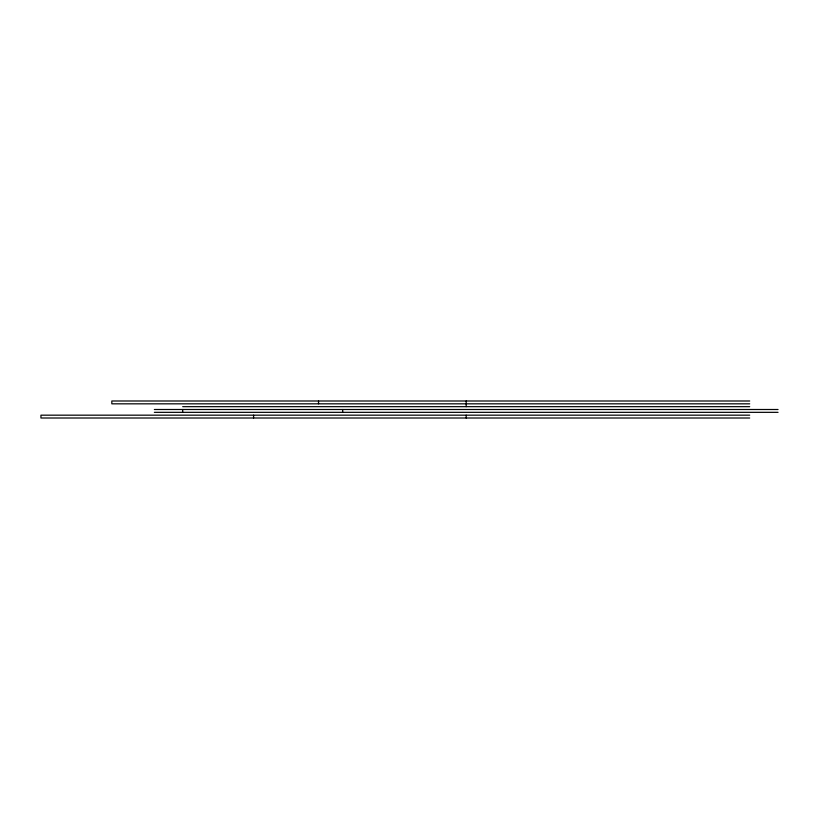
<?xml version="1.0" encoding="UTF-8"?>
<svg xmlns="http://www.w3.org/2000/svg" width="819" height="819" viewBox="0 0 819 819"><rect width="100%" height="100%" fill="white"/><g stroke="black" fill="none" stroke-linecap="round" stroke-linejoin="round"><path stroke-width="1.23" d="M749.702 400.993L111.824 400.993L111.824 403.828L749.702 403.828M182.698 406.664L749.702 406.664M154.351 409.5L778.05 409.5M154.351 412.336L778.05 412.336M749.702 415.172L40.95 415.172L40.95 418.007L749.702 418.007M466.195 400.993L466.195 406.664M466.195 415.172L466.195 418.007M342.7 409.5L342.7 412.336M318.53 400.993L318.53 403.828M253.573 415.172L253.573 418.007M182.698 409.5L182.698 412.336"/></g></svg>
